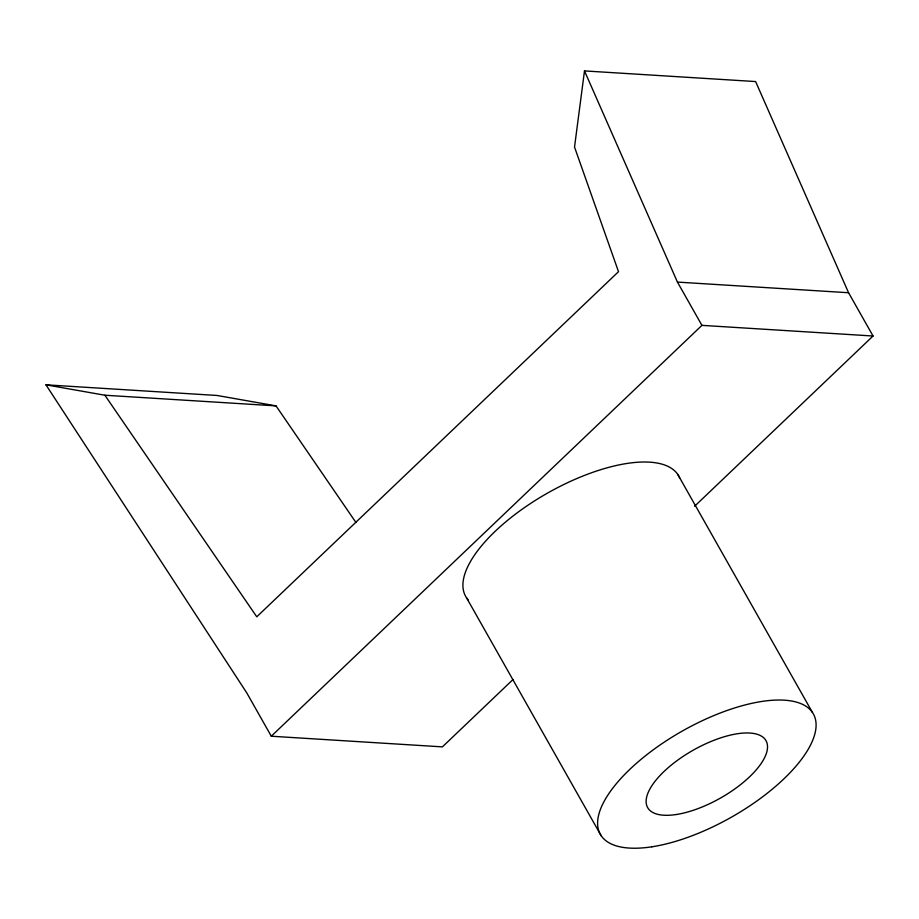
<?xml version="1.0" encoding="UTF-8"?>
<svg xmlns="http://www.w3.org/2000/svg" width="919" height="919" viewBox="0 0 919 919"><rect width="100%" height="100%" fill="white"/><g stroke="black" fill="none" stroke-linecap="round" stroke-linejoin="round"><path stroke-width="1.38" d="M694.569 506.289L873.05 336.009L848.57 292.736L755.613 81.561L584.495 70.912L574.524 147.063L618.51 271.679L256.769 616.81L104.881 395.227L45.95 384.82L246.809 692.949L271.289 736.222L442.407 746.871L512.974 679.555M271.289 736.222L701.932 325.36L873.05 336.009M584.495 70.912L677.441 282.087L848.57 292.736M45.95 384.82L217.068 395.469L276.01 405.876L355.986 522.555M104.881 395.227L276.01 405.876M677.441 282.087L701.932 325.36M677.797 474.468L812.465 712.478M466.542 597.775L601.198 835.785M468.139 599.831A122.365 49.58 -29.5 0 1 545.622 494.181A122.365 49.58 -29.5 0 1 679.658 477.869M651.881 846.801A122.365 49.58 -29.5 0 0 816.095 725.217A122.365 49.58 -29.5 0 0 652.513 750.364A122.365 49.58 -29.5 0 0 651.881 846.801M676.304 814.51A67.983 27.547 -29.5 0 0 767.526 746.963A67.983 27.547 -29.5 0 0 676.648 760.921A67.983 27.547 -29.5 0 0 676.304 814.51"/></g></svg>
